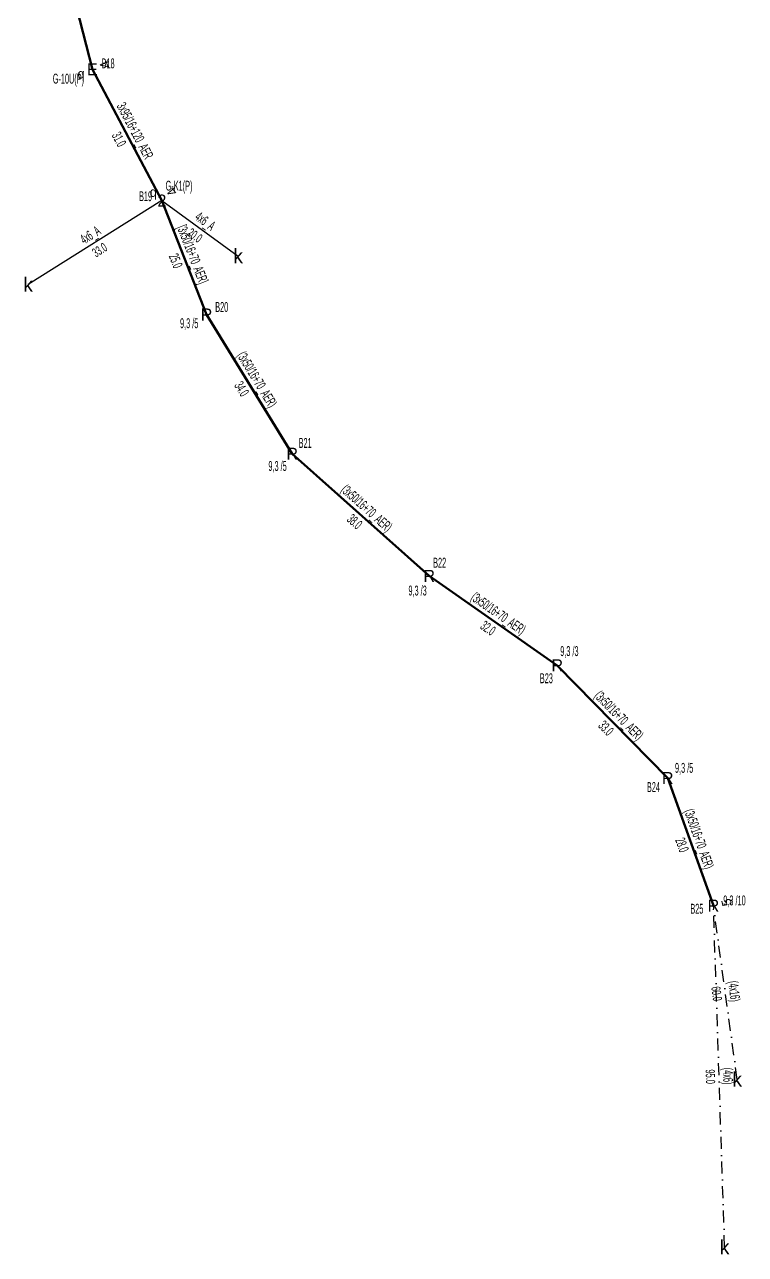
# Model space of a CAD drawing. Header units: millimetres. Extents: x 547575 to 550077, y 4149016 to 4153735.
# Drawn here: x 548404.1 to 548553.6, y 4151525 to 4151780.2 of the extents above; entities that cross this region are included whole.
import ezdxf
from ezdxf.enums import TextEntityAlignment as Align

# ---------------------------------------------------------------- set-up
doc = ezdxf.new("R2010")
doc.units = ezdxf.units.MM
doc.linetypes.add('DASHDOT', pattern=[5, 2.5, -1.25, 0, -1.25])
for name, color, linetype, lineweight in [('DIREK_AG_MEVCUT', 120, 'Continuous', 25), ('DIREK_AG_YENI', 108, 'Continuous', 25), ('HAT_ABONE_HAVAI_YENI', 30, 'Continuous', 30), ('HAT_ABONE_YERALTI_MEVCUT', 56, 'DASHDOT', 30), ('HAT_AG_HAVAI_BYSK', 3, 'Continuous', 50), ('HAT_AG_HAVAI_MEVCUT', 126, 'Continuous', 50), ('HAT_AG_HAVAI_YENI', 3, 'Continuous', 50), ('KOFRE_ABONE_MEVCUT', 6, 'Continuous', 25)]:
    doc.layers.add(name, color=color, linetype=linetype, lineweight=lineweight)
doc.styles.add('Direk', font='B_CAD')
doc.styles.get("Standard").update_dxf_attribs({"font": 'Arial'})

msp = doc.modelspace()

# ---------------------------------------------------------------- linework, layer by layer
at = {"layer": 'HAT_ABONE_HAVAI_YENI'}
for q in [(548404.823, 4151726.269), (548448.38, 4151732.174)]:
    msp.add_line((548432.561, 4151743.703), q, dxfattribs=at)
at = {"layer": 'HAT_ABONE_YERALTI_MEVCUT', "flags": 128}
for points in [[(548551.887, 4151561.351), (548546.966, 4151597.414)], [(548549.286, 4151526.537), (548546.966, 4151597.414)]]:
    msp.add_lwpolyline(points, dxfattribs=at)
at = {"layer": 'HAT_AG_HAVAI_BYSK'}
msp.add_line((548432.561, 4151743.703), (548441.844321, 4151720.061126), dxfattribs=at)
at = {"layer": 'HAT_AG_HAVAI_MEVCUT'}
for p, q in [((548459.598, 4151691.166), (548441.844321, 4151720.061126)), ((548459.598, 4151691.166), (548488.005, 4151665.824)), ((548514.571, 4151647.253), (548488.005, 4151665.824)), ((548514.571, 4151647.253), (548537.482342, 4151623.864838)), ((548546.966, 4151597.414), (548537.482342, 4151623.864838))]:
    msp.add_line(p, q, dxfattribs=at)
at = {"layer": 'HAT_AG_HAVAI_YENI'}
for p, q in [((548409.769, 4151803.813), (548418.14, 4151770.914)), ((548418.14, 4151770.914), (548432.561, 4151743.703))]:
    msp.add_line(p, q, dxfattribs=at)

# ---------------------------------------------------------------- texts
at = {"layer": 'DIREK_AG_MEVCUT', "style": 'Direk'}
msp.add_text('R', height=2.5, dxfattribs=at).set_placement((548441.844321, 4151720.061126), align=Align.MIDDLE_CENTER)
at = {"layer": 'DIREK_AG_MEVCUT', "width": 0.53}
for s, p in [('B20', (548444.976517, 4151721.622968)), ('9,3 /5', (548438.228862, 4151718.258309))]:
    msp.add_text(s, height=2.05, dxfattribs=at).set_placement(p, align=Align.MIDDLE_CENTER)
at = {"layer": 'DIREK_AG_MEVCUT', "linetype": 'ByBlock', "style": 'Direk'}
for p in [(548459.598, 4151691.166), (548488.005, 4151665.824), (548514.571, 4151647.253), (548537.482342, 4151623.864838), (548546.966, 4151597.414)]:
    msp.add_text('R', height=2.5, dxfattribs=at).set_placement(p, align=Align.MIDDLE_CENTER)
at = {"layer": 'DIREK_AG_MEVCUT', "linetype": 'ByBlock', "width": 0.53}
for s, p in [('B21', (548462.28247, 4151693.411801)), ('9,3 /5', (548456.55855, 4151688.623227)), ('B22', (548490.176427, 4151668.568978)), ('9,3 /3', (548485.602879, 4151662.787392)), ('9,3 /3', (548517.083947, 4151650.219021)), ('B23', (548512.308504, 4151644.582586)), ('9,3 /5', (548540.881665, 4151625.99453)), ('B24', (548534.516356, 4151622.006633)), ('B25', (548543.527992, 4151596.75818)), ('9,3 /10', (548551.327727, 4151598.481109))]:
    msp.add_text(s, height=2.05, dxfattribs=at).set_placement(p, align=Align.MIDDLE_CENTER)
at = {"layer": 'DIREK_AG_MEVCUT', "color": 32, "linetype": 'ByBlock', "style": 'Direk'}
msp.add_text('5', height=2, rotation=103.74754, dxfattribs=at).set_placement((548549.685786, 4151598.079404), align=Align.MIDDLE_CENTER)
at = {"layer": 'DIREK_AG_YENI', "style": 'Direk'}
for s, p in [('E', (548418.14, 4151770.914)), ('2', (548432.561, 4151743.703))]:
    msp.add_text(s, height=2.5, dxfattribs=at).set_placement(p, align=Align.MIDDLE_CENTER)
at = {"layer": 'DIREK_AG_YENI', "color": 32, "style": 'Direk'}
for rotation, p in [(111.098969, (548420.752288, 4151771.921944)), (130.918696, (548434.676791, 4151745.536965))]:
    msp.add_text('4', height=2, rotation=rotation, dxfattribs=at).set_placement(p, align=Align.MIDDLE_CENTER)
at = {"layer": 'DIREK_AG_YENI', "width": 0.53}
for s, p in [('B18', (548421.40536, 4151772.17393)), ('G-10U(P)', (548413.181117, 4151769.000629)), ('G-K1(P)', (548436.122201, 4151746.789843)), ('B19', (548429.179687, 4151744.606725))]:
    msp.add_text(s, height=2.05, dxfattribs=at).set_placement(p, align=Align.MIDDLE_CENTER)
at = {"layer": 'DIREK_AG_YENI', "color": 4, "style": 'Direk'}
for p in [(548415.8076, 4151770.01405), (548430.793233, 4151745.470767)]:
    msp.add_text('q', height=2, dxfattribs=at).set_placement(p, align=Align.MIDDLE_CENTER)
at = {"layer": 'HAT_ABONE_HAVAI_YENI', "lineweight": 30, "width": 0.53}
for rotation, p in [(323.915168, (548440.971135, 4151738.625424, 274224.19)), (392.150349, (548418.239679, 4151735.705656, 274202.4115))]:
    msp.add_text('4x6_A', height=2.05, rotation=rotation, dxfattribs=at).set_placement(p, align=Align.CENTER)
for s, rotation, p in [('20.0', 323.915168, (548439.969865, 4151737.251576, 274224.19)), ('33.0', 392.150349, (548419.144321, 4151734.266344, 274202.4115))]:
    msp.add_text(s, height=1.9, rotation=rotation, dxfattribs=at).set_placement(p, align=Align.TOP_CENTER)
at = {"layer": 'HAT_ABONE_YERALTI_MEVCUT', "lineweight": 30, "width": 0.53}
for s, rotation, p in [('60.0', 277.770342, (548548.584305, 4151579.267578)), ('95.0', 271.87478, (548547.276455, 4151561.947692))]:
    msp.add_text(s, height=1.9, rotation=rotation, dxfattribs=at).set_placement(p, align=Align.TOP_CENTER)
for s, rotation, p in [('(4x16)', 277.770342, (548550.268695, 4151579.497422)), ('(4x6)', 271.87478, (548548.975545, 4151562.003308))]:
    msp.add_text(s, height=2.05, rotation=rotation, dxfattribs=at).set_placement(p, align=Align.CENTER)
at = {"layer": 'HAT_AG_HAVAI_BYSK', "lineweight": 30, "width": 0.53}
msp.add_text('[3x50/16+70_AER]', height=2.05, rotation=291.438167, dxfattribs=at).set_placement((548437.993851, 4151732.192735, 274220.922161), align=Align.CENTER)
msp.add_text('25.0', height=2.05, rotation=291.438167, dxfattribs=at).set_placement((548436.41147, 4151731.571391, 274220.922161), align=Align.TOP_CENTER)
at = {"layer": 'HAT_AG_HAVAI_MEVCUT', "lineweight": 30, "width": 0.53}
for rotation, p in [(301.567305, (548451.445383, 4151706.058538, 274220.922161)), (318.263718, (548474.367348, 4151679.129284, 274244.0025)), (325.044472, (548501.774999, 4151657.235157, 274244.0025)), (314.409954, (548526.633869, 4151636.153738, 274268.741171)), (289.724739, (548543.024297, 4151610.926295, 274268.741171))]:
    msp.add_text('(3x50/16+70_AER)', height=2.05, rotation=rotation, dxfattribs=at).set_placement(p, align=Align.CENTER)
for s, rotation, p in [('34.0', 301.567305, (548449.996939, 4151705.168588, 274220.922161)), ('38.0', 318.263718, (548473.235652, 4151677.860716, 274244.0025)), ('32.0', 325.044472, (548500.801001, 4151655.841843, 274244.0025)), ('33.0', 314.409954, (548525.419473, 4151634.964099, 274268.741171)), ('28.0', 289.724739, (548541.424045, 4151610.352542, 274268.741171))]:
    msp.add_text(s, height=2.05, rotation=rotation, dxfattribs=at).set_placement(p, align=Align.TOP_CENTER)
at = {"layer": 'HAT_AG_HAVAI_YENI', "lineweight": 30, "width": 0.53}
msp.add_text('3x95/16+120_AER', height=2.05, rotation=297.922225, dxfattribs=at).set_placement((548426.101546, 4151757.706532, 274216.2805), align=Align.CENTER)
msp.add_text('31.0', height=2.05, rotation=297.922225, dxfattribs=at).set_placement((548424.599454, 4151756.910468, 274216.2805), align=Align.TOP_CENTER)
at = {"layer": 'KOFRE_ABONE_MEVCUT', "style": 'Direk'}
for p in [(548448.38, 4151732.174), (548404.823, 4151726.269), (548551.887, 4151561.351)]:
    msp.add_text('k', height=3, dxfattribs=at).set_placement(p, align=Align.MIDDLE_CENTER)
at = {"layer": 'KOFRE_ABONE_MEVCUT', "linetype": 'ByBlock', "style": 'Direk'}
msp.add_text('k', height=3, dxfattribs=at).set_placement((548549.286, 4151526.537), align=Align.MIDDLE_CENTER)

doc.saveas('drawing.dxf')
